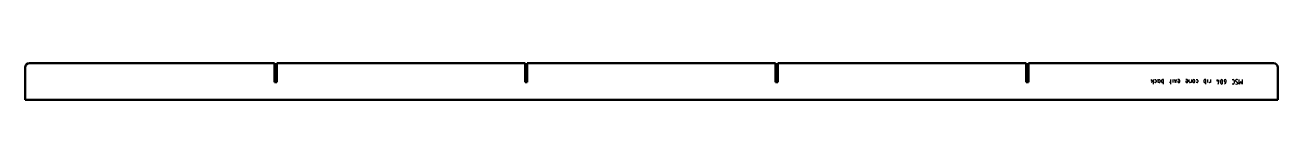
# Model space of a CAD drawing. Header units: millimetres. Extents: x 1 to 1701, y 0 to 50.
import ezdxf

# ---------------------------------------------------------------- set-up
doc = ezdxf.new("R2010")
doc.units = ezdxf.units.MM
doc.layers.add('IV_MARK_SURFACE', color=2, linetype='Continuous', lineweight=25)
doc.layers.add('IV_OUTER_PROFILE', color=7, linetype='Continuous', lineweight=50)

msp = doc.modelspace()

# ---------------------------------------------------------------- linework, layer by layer
at = {"layer": 'IV_MARK_SURFACE'}
for p, q in [((1530.9, 24.8), (1529.2, 27.6)), ((1531.9, 25.5), (1529.2, 23.5)), ((1531.9, 27.6), (1531.9, 25.5)), ((1531.9, 25.5), (1531.9, 21.5)), ((1533.9, 27.6), (1535, 27.6)), ((1535, 23.5), (1533.9, 23.5)), ((1536, 26.5), (1536, 24.5)), ((1538.7, 26.5), (1538.7, 26.9)), ((1538.7, 23.5), (1538.7, 26.5)), ((1540, 23.5), (1538.7, 23.5)), ((1539.7, 27.6), (1540.4, 27.6)), ((1541.4, 26.5), (1541.4, 24.8)), ((1543.4, 26.5), (1543.4, 24.5)), ((1546.1, 27.6), (1544.4, 27.6)), ((1544.4, 23.5), (1546.1, 23.5)), ((1546.1, 23.5), (1546.1, 27.6)), ((1546.1, 21.5), (1546.1, 23.5)), ((1555.6, 23.5), (1554.3, 23.5)), ((1555.6, 27.6), (1555.6, 23.5)), ((1556.3, 23.5), (1555.6, 23.5)), ((1555.6, 23.5), (1555.6, 21.5)), ((1558.5, 27.6), (1558.5, 23.5)), ((1562.1, 25.5), (1560.7, 27.6)), ((1562.1, 25.5), (1560.7, 23.5)), ((1563.4, 27.6), (1562.1, 25.5)), ((1563.4, 23.5), (1562.1, 25.5)), ((1567.1, 27.6), (1565.5, 27.6)), ((1568.2, 25.5), (1565.5, 25.5)), ((1565.5, 25.5), (1565.5, 24.8)), ((1568.2, 25.5), (1568.2, 26.5)), ((1568.2, 24.8), (1568.2, 25.5)), ((1578, 27.6), (1576.3, 27.6)), ((1579, 25.5), (1576.3, 25.5)), ((1576.3, 25.5), (1576.3, 24.8)), ((1579, 25.5), (1579, 26.5)), ((1579, 24.8), (1579, 25.5)), ((1581, 24.5), (1581, 27.6)), ((1583.8, 23.5), (1582.1, 23.5)), ((1583.8, 27.6), (1583.8, 23.5)), ((1585.8, 26.2), (1585.8, 24.8)), ((1588.5, 24.8), (1588.5, 26.2)), ((1590.5, 27.6), (1591.5, 27.6)), ((1591.5, 23.5), (1590.5, 23.5)), ((1592.6, 26.5), (1592.6, 24.5)), ((1600.7, 26.5), (1600.7, 24.5)), ((1603.4, 27.6), (1601.7, 27.6)), ((1601.7, 23.5), (1603.4, 23.5)), ((1603.4, 23.5), (1603.4, 27.6)), ((1603.4, 21.5), (1603.4, 23.5)), ((1605.6, 27.6), (1605.6, 23.5)), ((1609.8, 23.5), (1608.5, 23.5)), ((1609.8, 27.6), (1609.8, 23.5)), ((1619, 26.2), (1618, 26.2)), ((1619, 27.6), (1619, 26.2)), ((1621.4, 26.2), (1619, 26.2)), ((1619, 26.2), (1619, 24.8)), ((1620, 21.5), (1621.4, 26.2)), ((1628.1, 26.2), (1628.1, 25.5)), ((1629.5, 24.2), (1630.5, 24.2)), ((1630.9, 24.8), (1630.9, 26.2)), ((1639, 27.6), (1640.3, 27.6)), ((1640.3, 21.5), (1639, 21.5)), ((1641.7, 26.2), (1641.7, 22.8)), ((1644.4, 24.8), (1646.1, 23.8)), ((1648.8, 21.5), (1648.8, 27.6)), ((1650.9, 24.8), (1648.8, 21.5)), ((1652.9, 21.5), (1650.9, 24.8)), ((1652.9, 27.6), (1652.9, 21.5))]:
    msp.add_line(p, q, dxfattribs=at)
for centre, radius, start, end in [((1535, 26.5), 1.02, 0, 90), ((1535, 24.5), 1.02, 270, 0), ((1538, 26.9), 0.678, 0, 90), ((1539.7, 26.5), 1.02, 90, 180), ((1540, 24.8), 1.36, 270, 0), ((1540.4, 26.5), 1.02, 0, 90), ((1544.4, 26.5), 1.02, 90, 180), ((1544.4, 24.5), 1.02, 180, 270), ((1566.8, 24.8), 1.36, 180, 0), ((1567.1, 26.5), 1.02, 0, 90), ((1577.7, 24.8), 1.36, 180, 0), ((1578, 26.5), 1.02, 0, 90), ((1582.1, 24.5), 1.02, 180, 270), ((1587.1, 26.2), 1.36, 0, 180), ((1587.1, 24.8), 1.36, 180, 0), ((1591.5, 26.5), 1.02, 0, 90), ((1591.5, 24.5), 1.02, 270, 0), ((1601.7, 26.5), 1.02, 90, 180), ((1601.7, 24.5), 1.02, 180, 270), ((1608.5, 24.2), 0.678, 180, 270), ((1631.9, 24.5), 8.54, 163.8661, 196.1339), ((1624.8, 26.5), 1.1, 23.0373, 156.9627), ((1624.8, 22.6), 1.1, 202.4119, 337.5881), ((1617.6, 24.5), 8.54, 343.8661, 16.1339), ((1629.5, 26.2), 1.36, 0, 180), ((1629.5, 25.5), 1.36, 180, 270), ((1627.3, 24.7), 3.52, 294.8942, 3.1783), ((1640.3, 26.2), 1.36, 0, 90), ((1640.3, 22.8), 1.36, 270, 0), ((1645.2, 26.1), 1.46, 92.3685, 239.559), ((1645.1, 24.3), 2.86, 241.7153, 298.2847), ((1645.5, 25.3), 2.28, 56.4174, 100.9627), ((1645.4, 22.7), 1.35, 319.6263, 59.2984)]:
    msp.add_arc(centre, radius, start, end, dxfattribs=at)
at = {"layer": 'IV_OUTER_PROFILE'}
for p, q in [((1.2, 0), (1.2, 44)), ((7.2, 50), (339.7, 50)), ((339.7, 24), (339.7, 50)), ((342.7, 50), (679.7, 50)), ((342.7, 50), (342.7, 24)), ((679.7, 24), (679.7, 50)), ((682.7, 50), (1019.7, 50)), ((682.7, 50), (682.7, 24)), ((1019.7, 24), (1019.7, 50)), ((1022.7, 50), (1359.7, 50)), ((1022.7, 50), (1022.7, 24)), ((1359.7, 24), (1359.7, 50)), ((1362.7, 50), (1695.2, 50)), ((1362.7, 50), (1362.7, 24)), ((1701.2, 44), (1701.2, 0)), ((342.7, 24), (339.7, 24)), ((682.7, 24), (679.7, 24)), ((1022.7, 24), (1019.7, 24)), ((1362.7, 24), (1359.7, 24)), ((1701.2, 0), (1.2, 0))]:
    msp.add_line(p, q, dxfattribs=at)
for centre, start, end in [((7.2, 44), 90, 180), ((1695.2, 44), 360, 90)]:
    msp.add_arc(centre, 6, start, end, dxfattribs=at)

doc.saveas('drawing.dxf')
